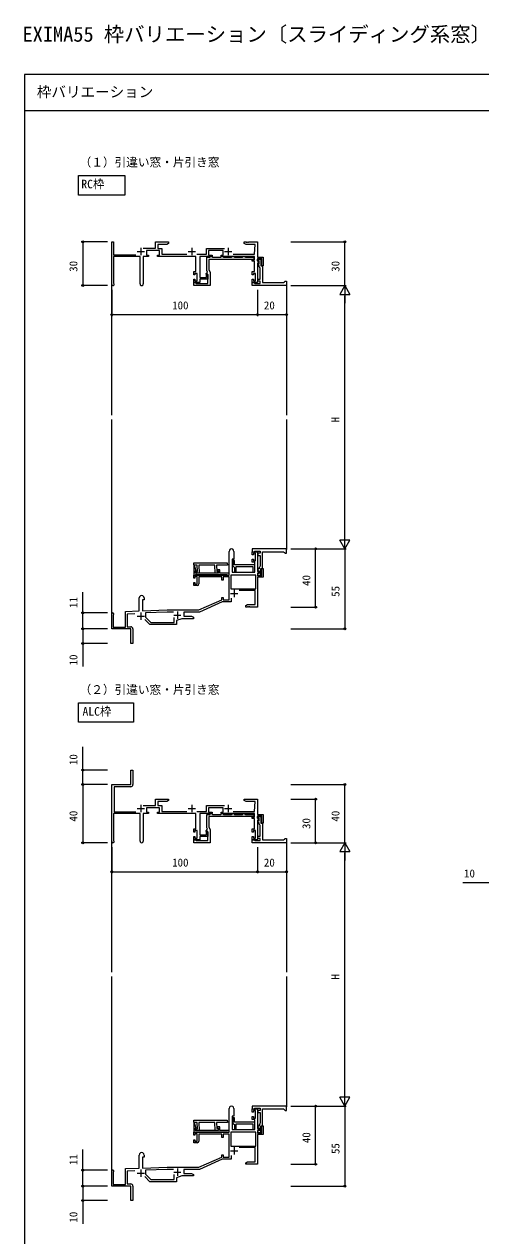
# Model space of a CAD drawing. Units: millimetres, scale not verified. Extents: x -437 to 438, y -681 to 679.
# Drawn here: x -437 to -123, y -154 to 679 of the extents above; entities that cross this region are included whole.
import ezdxf
from ezdxf.enums import TextEntityAlignment as Align

# ---------------------------------------------------------------- set-up
doc = ezdxf.new("R2010")
doc.units = ezdxf.units.MM
doc.header["$LTSCALE"] = 4
for name, color, linetype in [('0-1_USER1', 3, 'Continuous'), ('0-2_YKK_11', 7, 'Continuous'), ('0-3_YKK_12', 2, 'Continuous'), ('0-4_YKK_D', 6, 'Continuous'), ('0-5_YKK_ZWAK', 7, 'Continuous')]:
    doc.layers.add(name, color=color, linetype=linetype)
doc.styles.add('ＭＳ ゴシック', font='')
doc.styles.get('ＭＳ ゴシック').set_extended_font_data('MS Gothic')

msp = doc.modelspace()

# ---------------------------------------------------------------- linework, layer by layer
at = {"layer": '0-1_USER1'}
for points in [[(-399.8, 574.577), (-367.8, 574.577), (-367.8, 561.22), (-399.8, 561.22)], [(-399.8, 212.168), (-361.8, 212.168), (-361.8, 198.81), (-399.8, 198.81)]]:
    msp.add_lwpolyline(points, close=True, dxfattribs=at)
at = {"layer": '0-2_YKK_11'}
for p, q in [((-356.8, 525), (-356.8, 520)), ((-321.8, 525), (-321.8, 520)), ((-296.8, 525), (-296.8, 520)), ((-359.3, 522.5), (-354.3, 522.5)), ((-324.3, 522.5), (-319.3, 522.5)), ((-299.3, 522.5), (-294.3, 522.5)), ((-295.3, 287.3), (-290.3, 287.3)), ((-292.8, 289.8), (-292.8, 284.8)), ((-331.8, 275), (-331.8, 270)), ((-359.3, 271.8), (-354.3, 271.8)), ((-356.8, 274.3), (-356.8, 269.3)), ((-334.3, 272.5), (-329.3, 272.5)), ((-356.8, 142), (-356.8, 137)), ((-321.8, 142), (-321.8, 137)), ((-296.8, 142), (-296.8, 137)), ((-359.3, 139.5), (-354.3, 139.5)), ((-324.3, 139.5), (-319.3, 139.5)), ((-299.3, 139.5), (-294.3, 139.5)), ((-295.3, -95.7), (-290.3, -95.7)), ((-292.8, -93.2), (-292.8, -98.2)), ((-331.8, -108), (-331.8, -113)), ((-359.3, -111.2), (-354.3, -111.2)), ((-356.8, -108.7), (-356.8, -113.7)), ((-334.3, -110.5), (-329.3, -110.5))]:
    msp.add_line(p, q, dxfattribs=at)
for points in [[(-376.8, 499.8), (-376.8, 529), (-375.6, 529), (-375.6, 520.2), (-360.199, 520.2)], [(-355.25, 524.6), (-346.8, 524.6), (-346.8, 529), (-337.8, 529), (-337.8, 528), (-339.012, 527.3), (-345.2, 527.3), (-345.2, 524.5), (-342.5, 524.5), (-342.5, 520.5), (-325.182, 520.5)], [(-293.418, 520.5), (-278.8, 520.5), (-278.4, 527.3), (-284.588, 527.3), (-285.8, 528), (-285.8, 529), (-284.758, 529), (-284.575, 528.88), (-284.025, 528.88), (-283.842, 529), (-283.758, 529), (-283.575, 528.88), (-283.025, 528.88), (-282.842, 529), (-276.8, 529), (-276.8, 518.5), (-272.8, 518.5), (-272.8, 512.5), (-274.22, 512.5), (-274.34, 512.95), (-273.8, 513.262), (-273.8, 517.5), (-276.8, 517.5), (-276.8, 515.9), (-276.5, 515.6), (-276.24, 515.15), (-276.8, 514.18), (-276.8, 501), (-280.4, 501), (-280.4, 503.3), (-279.6, 503.3), (-279.6, 502.2), (-278.1, 502.2), (-278.1, 507.4), (-279.6, 507.4), (-279.6, 506.3), (-280.4, 506.3), (-280.4, 508.6), (-278.8, 508.6), (-278.8, 515.7)], [(-357.4, 500.1), (-357.4, 519), (-375.6, 519), (-375.6, 500.649), (-375.491, 500.417)], [(-351.5, 520), (-351.5, 519), (-355.2, 519), (-355.2, 500.1)], [(-278.8, 515.7), (-280.3, 515.7), (-280.3, 516.7), (-278.8, 516.7), (-278.8, 519), (-301.8, 519), (-301.8, 520), (-300.3, 520), (-300.3, 523), (-310.3, 523), (-310.3, 520), (-307.8, 520), (-307.8, 519), (-316.4, 519), (-316.4, 504.5), (-311.8, 504.5), (-311.8, 506.5), (-310.8, 506.5), (-310.8, 503.3), (-316.4, 503.3), (-316.4, 501), (-320.5, 501), (-320.5, 503.3), (-319.7, 503.3), (-319.7, 502.2), (-318.2, 502.2), (-318.2, 507.4), (-319.7, 507.4), (-319.7, 506.3), (-320.5, 506.3), (-320.5, 508.6), (-319.2, 508.6), (-319.2, 519), (-345.5, 519), (-345.5, 520), (-344, 520), (-344, 523), (-353, 523), (-353, 520), (-351.5, 520)], [(-279.3, 517), (-310.1, 517), (-310.1, 509.7), (-309.3, 508.1), (-309.3, 499), (-320.5, 499), (-320.5, 501), (-319.5, 501), (-319.036, 500.687), (-318.758, 500.5), (-310.8, 500.5), (-310.8, 506.8), (-312.1, 506.8), (-312.1, 507.3), (-311.085, 508.315), (-311.6, 509.346), (-311.6, 518.5), (-309.542, 518.5), (-309.264, 518.687), (-308.8, 519), (-308.3, 519), (-307.836, 518.687), (-307.558, 518.5), (-302.042, 518.5), (-301.764, 518.687), (-301.3, 519), (-300.8, 519), (-300.336, 518.687), (-300.058, 518.5), (-294.542, 518.5), (-294.264, 518.687), (-293.8, 519), (-293.3, 519), (-292.836, 518.687), (-292.558, 518.5), (-287.042, 518.5), (-286.764, 518.687), (-286.3, 519), (-285.8, 519), (-285.336, 518.687)], [(-318.418, 520.5), (-311.8, 520.5), (-311.8, 524.5), (-299.405, 524.5)], [(-285.336, 518.687), (-285.058, 518.5), (-279.3, 518.5), (-279.3, 517)], [(-318.2, 292.8), (-320.5, 292.8), (-320.5, 294.9), (-319.7, 294.9), (-319.7, 293.8), (-318.2, 293.8), (-318.2, 299), (-319.7, 299), (-319.7, 297.9), (-320.5, 297.9), (-320.5, 300), (-296.3, 300), (-296.3, 316.3)], [(-292.9, 316.3), (-292.9, 311), (-294.1, 311), (-294.1, 302), (-278.6, 302), (-278.6, 308.8), (-280.4, 308.8), (-280.4, 310.9), (-279.6, 310.9), (-279.6, 309.8), (-278.1, 309.8), (-278.1, 315), (-279.6, 315), (-279.6, 313.9), (-280.4, 313.9), (-280.4, 316), (-276.8, 316), (-276.8, 302.82), (-276.24, 301.85), (-276.5, 301.4), (-276.8, 301.1), (-276.8, 299.5), (-273.8, 299.5), (-273.8, 303.738), (-274.34, 304.05), (-274.22, 304.5), (-272.8, 304.5), (-272.8, 298.5), (-276.8, 298.5), (-276.8, 278), (-281.842, 278), (-282.025, 278.12), (-282.575, 278.12), (-282.758, 278), (-282.842, 278), (-283.025, 278.12), (-283.575, 278.12), (-283.758, 278), (-284.8, 278), (-284.8, 279)], [(-354.6, 284.3), (-354.6, 283), (-355.8, 283), (-355.8, 275.409), (-338.864, 276), (-317, 276), (-301.3, 283), (-301.3, 284.5), (-300.3, 284.5), (-300.3, 283), (-296.3, 283), (-296.3, 298.8), (-300.3, 298.8), (-300.3, 296.5), (-301.3, 296.5), (-301.3, 298.8), (-317, 298.8), (-317, 294)], [(-375.68, 272.74), (-375.8, 272.5), (-375.8, 264.2), (-367.5, 264.2), (-367.5, 275), (-358, 275.332), (-358, 284.3)], [(-294.8, 284.027), (-294.8, 281.5), (-300.981, 281.5), (-316.681, 274.5), (-327.3, 274.5), (-327.3, 271.7), (-322.012, 271.7), (-320.8, 271), (-320.8, 270), (-328.8, 270), (-332.4, 268.69), (-332.4, 266), (-350.6, 266), (-354.154, 269.554)], [(-284.8, 279), (-283.588, 279.7), (-278.3, 279.7), (-278.3, 289.5), (-289.309, 289.5)], [(-362.3, 263), (-362.3, 253), (-363.8, 253), (-363.8, 257.542), (-363.68, 257.725), (-363.68, 258.275), (-363.8, 258.458), (-363.8, 263), (-376.8, 263), (-376.8, 273.3)], [(-360.988, 273.426), (-366.3, 273.241), (-366.3, 264.5), (-363.8, 264.5)], [(-334.399, 274.5), (-338.838, 274.5), (-353.6, 273.984), (-353.6, 271.121), (-349.979, 267.5), (-333.9, 267.5), (-333.9, 270.95)], [(-376.8, 116.8), (-376.8, 156), (-363.8, 156), (-363.8, 166), (-362.3, 166), (-362.3, 156)], [(-363.8, 154.5), (-375.3, 154.5), (-375.3, 137.2), (-360.199, 137.2)], [(-355.25, 141.6), (-346.8, 141.6), (-346.8, 146), (-337.8, 146), (-337.8, 145), (-339.012, 144.3), (-345.2, 144.3), (-345.2, 141.5), (-342.5, 141.5), (-342.5, 137.5), (-325.182, 137.5)], [(-293.418, 137.5), (-278.8, 137.5), (-278.4, 144.3), (-284.588, 144.3), (-285.8, 145), (-285.8, 146), (-284.758, 146), (-284.575, 145.88), (-284.025, 145.88), (-283.842, 146), (-283.758, 146), (-283.575, 145.88), (-283.025, 145.88), (-282.842, 146), (-276.8, 146), (-276.8, 135.5), (-272.8, 135.5), (-272.8, 129.5), (-274.22, 129.5), (-274.34, 129.95), (-273.8, 130.262), (-273.8, 134.5), (-276.8, 134.5), (-276.8, 132.9), (-276.5, 132.6), (-276.24, 132.15), (-276.8, 131.18), (-276.8, 118), (-280.4, 118), (-280.4, 120.3), (-279.6, 120.3), (-279.6, 119.2), (-278.1, 119.2), (-278.1, 124.4), (-279.6, 124.4), (-279.6, 123.3), (-280.4, 123.3), (-280.4, 125.6), (-278.8, 125.6), (-278.8, 132.7)], [(-357.4, 117.1), (-357.4, 136), (-375.6, 136), (-375.6, 117.649), (-375.491, 117.417)], [(-351.5, 137), (-351.5, 136), (-355.2, 136), (-355.2, 117.1)], [(-278.8, 132.7), (-280.3, 132.7), (-280.3, 133.7), (-278.8, 133.7), (-278.8, 136), (-301.8, 136), (-301.8, 137), (-300.3, 137), (-300.3, 140), (-310.3, 140), (-310.3, 137), (-307.8, 137), (-307.8, 136), (-316.4, 136), (-316.4, 121.5), (-311.8, 121.5), (-311.8, 123.5), (-310.8, 123.5), (-310.8, 120.3), (-316.4, 120.3), (-316.4, 118), (-320.5, 118), (-320.5, 120.3), (-319.7, 120.3), (-319.7, 119.2), (-318.2, 119.2), (-318.2, 124.4), (-319.7, 124.4), (-319.7, 123.3), (-320.5, 123.3), (-320.5, 125.6), (-319.2, 125.6), (-319.2, 136), (-345.5, 136), (-345.5, 137), (-344, 137), (-344, 140), (-353, 140), (-353, 137), (-351.5, 137)], [(-279.3, 134), (-310.1, 134), (-310.1, 126.7), (-309.3, 125.1), (-309.3, 116), (-320.5, 116), (-320.5, 118), (-319.5, 118), (-319.036, 117.687), (-318.758, 117.5), (-310.8, 117.5), (-310.8, 123.8), (-312.1, 123.8), (-312.1, 124.3), (-311.085, 125.315), (-311.6, 126.346), (-311.6, 135.5), (-309.542, 135.5), (-309.264, 135.687), (-308.8, 136), (-308.3, 136), (-307.836, 135.687), (-307.558, 135.5), (-302.042, 135.5), (-301.764, 135.687), (-301.3, 136), (-300.8, 136), (-300.336, 135.687), (-300.058, 135.5), (-294.542, 135.5), (-294.264, 135.687), (-293.8, 136), (-293.3, 136), (-292.836, 135.687), (-292.558, 135.5), (-287.042, 135.5), (-286.764, 135.687), (-286.3, 136), (-285.8, 136), (-285.336, 135.687)], [(-318.418, 137.5), (-311.8, 137.5), (-311.8, 141.5), (-299.405, 141.5)], [(-285.336, 135.687), (-285.058, 135.5), (-279.3, 135.5), (-279.3, 134)], [(-318.2, -90.2), (-320.5, -90.2), (-320.5, -88.1), (-319.7, -88.1), (-319.7, -89.2), (-318.2, -89.2), (-318.2, -84), (-319.7, -84), (-319.7, -85.1), (-320.5, -85.1), (-320.5, -83), (-296.3, -83), (-296.3, -66.7)], [(-292.9, -66.7), (-292.9, -72), (-294.1, -72), (-294.1, -81), (-278.6, -81), (-278.6, -74.2), (-280.4, -74.2), (-280.4, -72.1), (-279.6, -72.1), (-279.6, -73.2), (-278.1, -73.2), (-278.1, -68), (-279.6, -68), (-279.6, -69.1), (-280.4, -69.1), (-280.4, -67), (-276.8, -67), (-276.8, -80.18), (-276.24, -81.15), (-276.5, -81.6), (-276.8, -81.9), (-276.8, -83.5), (-273.8, -83.5), (-273.8, -79.262), (-274.34, -78.95), (-274.22, -78.5), (-272.8, -78.5), (-272.8, -84.5), (-276.8, -84.5), (-276.8, -105), (-281.842, -105), (-282.025, -104.88), (-282.575, -104.88), (-282.758, -105), (-282.842, -105), (-283.025, -104.88), (-283.575, -104.88), (-283.758, -105), (-284.8, -105), (-284.8, -104)], [(-354.6, -98.7), (-354.6, -100), (-355.8, -100), (-355.8, -107.591), (-338.864, -107), (-317, -107), (-301.3, -100), (-301.3, -98.5), (-300.3, -98.5), (-300.3, -100), (-296.3, -100), (-296.3, -84.2), (-300.3, -84.2), (-300.3, -86.5), (-301.3, -86.5), (-301.3, -84.2), (-317, -84.2), (-317, -89)], [(-375.68, -110.26), (-375.8, -110.5), (-375.8, -118.8), (-367.5, -118.8), (-367.5, -108), (-358, -107.668), (-358, -98.7)], [(-294.8, -98.973), (-294.8, -101.5), (-300.981, -101.5), (-316.681, -108.5), (-327.3, -108.5), (-327.3, -111.3), (-322.012, -111.3), (-320.8, -112), (-320.8, -113), (-328.8, -113), (-332.4, -114.31), (-332.4, -117), (-350.6, -117), (-354.154, -113.446)], [(-284.8, -104), (-283.588, -103.3), (-278.3, -103.3), (-278.3, -93.5), (-289.309, -93.5)], [(-362.3, -120), (-362.3, -130), (-363.8, -130), (-363.8, -125.458), (-363.68, -125.275), (-363.68, -124.725), (-363.8, -124.542), (-363.8, -120), (-376.8, -120), (-376.8, -109.7)], [(-360.988, -109.574), (-366.3, -109.759), (-366.3, -118.5), (-363.8, -118.5)], [(-334.399, -108.5), (-338.838, -108.5), (-353.6, -109.016), (-353.6, -111.879), (-349.979, -115.5), (-333.9, -115.5), (-333.9, -112.05)]]:
    msp.add_lwpolyline(points, dxfattribs=at)
for points in [[(-256.8, 499), (-280.4, 499), (-280.4, 501), (-279.196, 501), (-278.9, 500.75), (-278.604, 500.5), (-274.8, 500.5), (-274.8, 502), (-276.6, 502), (-276.6, 503.5), (-274.8, 503.5), (-274.8, 510.818), (-275.2, 511.308), (-275.6, 511.797), (-275.6, 512.8), (-276.5, 512.8), (-276.5, 514), (-275.6, 514), (-275.6, 515.9), (-276.8, 515.9), (-276.8, 517.1), (-274.4, 517.1), (-274.4, 512.5), (-273.3, 512.5), (-273.3, 501), (-258.8, 501), (-258.3, 501.5), (-257.8, 502), (-256.8, 502)], [(-256.8, 318), (-280.4, 318), (-280.4, 316), (-279.196, 316), (-278.9, 316.25), (-278.604, 316.5), (-274.8, 316.5), (-274.8, 315), (-276.6, 315), (-276.6, 313.5), (-274.8, 313.5), (-274.8, 306.182), (-275.2, 305.692), (-275.6, 305.203), (-275.6, 304.2), (-276.5, 304.2), (-276.5, 303), (-275.6, 303), (-275.6, 301.1), (-276.8, 301.1), (-276.8, 299.9), (-274.4, 299.9), (-274.4, 304.5), (-273.3, 304.5), (-273.3, 316), (-258.8, 316), (-258.3, 315.5), (-257.8, 315), (-256.8, 315)], [(-320.526, 308.3), (-297.495, 308.3), (-297.416, 306.8), (-304.926, 306.8), (-304.702, 302.515), (-303.703, 302.567), (-303.64, 301.369), (-305.837, 301.254), (-306.128, 306.8), (-317.043, 306.8), (-316.754, 301.282), (-318.675, 301.182), (-319.529, 301.95), (-319.389, 302.346), (-318.015, 302.418), (-318.245, 306.8), (-320.448, 306.8)], [(-278.65, 307), (-292.45, 307), (-292.45, 310), (-293.65, 310), (-293.65, 306.3), (-293.15, 305.8), (-292.65, 305.3), (-292.65, 302), (-291.45, 302), (-291.45, 305.8), (-279.85, 305.8), (-279.85, 302), (-278.65, 302)], [(-319.2, 300.3), (-297.6, 300.3), (-297.3, 300), (-296.3, 300), (-296.3, 301.2), (-302.6, 301.2), (-302.6, 303.7), (-304.3, 303.7), (-304.3, 302.8), (-303.5, 302.8), (-303.5, 301.2), (-319.6, 301.2), (-319.6, 302.8), (-318.779, 302.8), (-319.999, 306.338), (-320.5, 306.254), (-320.5, 300), (-319.5, 300)], [(-295.1, 290.5), (-277.8, 290.5), (-277.8, 300), (-295.1, 300)], [(-256.8, 116), (-280.4, 116), (-280.4, 118), (-279.196, 118), (-278.9, 117.75), (-278.604, 117.5), (-274.8, 117.5), (-274.8, 119), (-276.6, 119), (-276.6, 120.5), (-274.8, 120.5), (-274.8, 127.818), (-275.2, 128.308), (-275.6, 128.797), (-275.6, 129.8), (-276.5, 129.8), (-276.5, 131), (-275.6, 131), (-275.6, 132.9), (-276.8, 132.9), (-276.8, 134.1), (-274.4, 134.1), (-274.4, 129.5), (-273.3, 129.5), (-273.3, 118), (-258.8, 118), (-258.3, 118.5), (-257.8, 119), (-256.8, 119)], [(-256.8, -65), (-280.4, -65), (-280.4, -67), (-279.196, -67), (-278.9, -66.75), (-278.604, -66.5), (-274.8, -66.5), (-274.8, -68), (-276.6, -68), (-276.6, -69.5), (-274.8, -69.5), (-274.8, -76.818), (-275.2, -77.308), (-275.6, -77.797), (-275.6, -78.8), (-276.5, -78.8), (-276.5, -80), (-275.6, -80), (-275.6, -81.9), (-276.8, -81.9), (-276.8, -83.1), (-274.4, -83.1), (-274.4, -78.5), (-273.3, -78.5), (-273.3, -67), (-258.8, -67), (-258.3, -67.5), (-257.8, -68), (-256.8, -68)], [(-320.526, -74.7), (-297.495, -74.7), (-297.416, -76.2), (-304.926, -76.2), (-304.702, -80.485), (-303.703, -80.433), (-303.64, -81.631), (-305.837, -81.746), (-306.128, -76.2), (-317.043, -76.2), (-316.754, -81.718), (-318.675, -81.818), (-319.529, -81.05), (-319.389, -80.654), (-318.015, -80.582), (-318.245, -76.2), (-320.448, -76.2)], [(-278.65, -76), (-292.45, -76), (-292.45, -73), (-293.65, -73), (-293.65, -76.7), (-293.15, -77.2), (-292.65, -77.7), (-292.65, -81), (-291.45, -81), (-291.45, -77.2), (-279.85, -77.2), (-279.85, -81), (-278.65, -81)], [(-319.2, -82.7), (-297.6, -82.7), (-297.3, -83), (-296.3, -83), (-296.3, -81.8), (-302.6, -81.8), (-302.6, -79.3), (-304.3, -79.3), (-304.3, -80.2), (-303.5, -80.2), (-303.5, -81.8), (-319.6, -81.8), (-319.6, -80.2), (-318.779, -80.2), (-319.999, -76.662), (-320.5, -76.746), (-320.5, -83), (-319.5, -83)], [(-295.1, -92.5), (-277.8, -92.5), (-277.8, -83), (-295.1, -83)]]:
    msp.add_lwpolyline(points, close=True, dxfattribs=at)
for centre, radius, start, end in [((-376, 499.8), 0.8, 179.99998, 50.47879), ((-356.3, 500.1), 1.1, 179.99999, 0.00001), ((-294.6, 316.3), 1.7, 359.99999, 180.00001), ((-318.2, 294), 1.2, 270.00001, 359.99999), ((-356.3, 284.3), 1.7, 359.99999, 180.00001), ((-376.1, 273.3), 0.7, 306.86989, 180), ((-363.8, 263), 1.5, 0.00001, 89.99999), ((-363.8, 156), 1.5, 270.00001, 359.99999), ((-376, 116.8), 0.8, 179.99998, 50.47879), ((-356.3, 117.1), 1.1, 179.99999, 0.00001), ((-294.6, -66.7), 1.7, 359.99999, 180.00001), ((-318.2, -89), 1.2, 270.00001, 359.99999), ((-356.3, -98.7), 1.7, 359.99999, 180.00001), ((-376.1, -109.7), 0.7, 306.86989, 180), ((-363.8, -120), 1.5, 0.00001, 89.99999)]:
    msp.add_arc(centre, radius, start, end, dxfattribs=at)
at = {"layer": '0-3_YKK_12'}
for p, q in [((-376.8, 410), (-376.8, 499.8)), ((-256.8, 499.5), (-256.8, 410)), ((-376.8, 273.3), (-376.8, 407)), ((-256.8, 407), (-256.8, 317.5)), ((-376.8, 27), (-376.8, 116.8)), ((-256.8, 116.5), (-256.8, 27)), ((-376.8, -109.7), (-376.8, 24)), ((-256.8, 24), (-256.8, -65.5))]:
    msp.add_line(p, q, dxfattribs=at)
at = {"layer": '0-4_YKK_D'}
for p, q in [((-379.8, 529), (-397.8, 529)), ((-396.8, 529), (-396.8, 499)), ((-253.8, 529), (-215.8, 529)), ((-216.8, 499), (-216.8, 529)), ((-379.8, 499), (-397.8, 499)), ((-376.8, 496), (-376.8, 478)), ((-276.8, 496), (-276.8, 478)), ((-276.8, 496), (-276.8, 478)), ((-256.8, 496), (-256.8, 478)), ((-253.8, 499), (-215.8, 499)), ((-253.8, 499), (-215.8, 499)), ((-216.8, 499), (-220.3, 492.938)), ((-220.3, 492.938), (-213.3, 492.938)), ((-216.8, 499), (-213.3, 492.938)), ((-216.8, 499), (-216.8, 486.876)), ((-216.8, 325), (-216.8, 492)), ((-376.8, 479), (-276.8, 479)), ((-276.8, 479), (-256.8, 479)), ((-216.8, 318), (-216.8, 330.124)), ((-253.8, 318), (-215.8, 318)), ((-253.8, 318), (-215.8, 318)), ((-253.8, 318), (-235.8, 318)), ((-236.8, 278), (-236.8, 318)), ((-216.8, 318), (-220.3, 324.062)), ((-213.3, 324.062), (-220.3, 324.062)), ((-216.8, 318), (-213.3, 324.062)), ((-216.8, 318), (-216.8, 263)), ((-253.8, 278), (-235.8, 278)), ((-379.8, 274), (-397.8, 274)), ((-379.8, 263), (-397.8, 263)), ((-379.8, 263), (-397.8, 263)), ((-253.8, 263), (-215.8, 263)), ((-379.8, 253), (-397.8, 253)), ((-379.8, 166), (-397.8, 166)), ((-379.8, 156), (-397.8, 156)), ((-379.8, 156), (-397.8, 156)), ((-396.8, 156), (-396.8, 116)), ((-253.8, 156), (-215.8, 156)), ((-216.8, 116), (-216.8, 156)), ((-253.8, 146), (-235.8, 146)), ((-236.8, 116), (-236.8, 146)), ((-379.8, 116), (-397.8, 116)), ((-376.8, 113), (-376.8, 95)), ((-276.8, 113), (-276.8, 95)), ((-276.8, 113), (-276.8, 95)), ((-256.8, 113), (-256.8, 95)), ((-253.8, 116), (-215.8, 116)), ((-253.8, 116), (-215.8, 116)), ((-253.8, 116), (-235.8, 116)), ((-216.8, 116), (-220.3, 109.938)), ((-220.3, 109.938), (-213.3, 109.938)), ((-216.8, 116), (-213.3, 109.938)), ((-216.8, 116), (-216.8, 103.876)), ((-216.8, -58), (-216.8, 109)), ((-376.8, 96), (-276.8, 96)), ((-276.8, 96), (-256.8, 96)), ((-216.8, -65), (-216.8, -52.876)), ((-253.8, -65), (-215.8, -65)), ((-253.8, -65), (-215.8, -65)), ((-253.8, -65), (-235.8, -65)), ((-236.8, -105), (-236.8, -65)), ((-216.8, -65), (-220.3, -58.938)), ((-213.3, -58.938), (-220.3, -58.938)), ((-216.8, -65), (-213.3, -58.938)), ((-216.8, -65), (-216.8, -120)), ((-253.8, -105), (-235.8, -105)), ((-379.8, -109), (-397.8, -109)), ((-379.8, -120), (-397.8, -120)), ((-379.8, -120), (-397.8, -120)), ((-253.8, -120), (-215.8, -120)), ((-379.8, -130), (-397.8, -130))]:
    msp.add_line(p, q, dxfattribs=at)
for points in [[(-396.8, 263), (-396.8, 274), (-396.8, 288.263)], [(-396.8, 263), (-396.8, 253), (-396.8, 237.075)], [(-396.8, 156), (-396.8, 166), (-396.8, 181.925)], [(-109.8, 88.5), (-119.8, 88.5), (-135.725, 88.5)], [(-396.8, -120), (-396.8, -109), (-396.8, -94.737)], [(-396.8, -120), (-396.8, -130), (-396.8, -145.925)]]:
    msp.add_lwpolyline(points, dxfattribs=at)
for centre in [(-396.8, 529), (-216.8, 529), (-396.8, 499), (-376.8, 479), (-276.8, 479), (-276.8, 479), (-256.8, 479), (-236.8, 318), (-236.8, 278), (-396.8, 274), (-396.8, 263), (-396.8, 263), (-216.8, 263), (-396.8, 253), (-396.8, 166), (-396.8, 156), (-396.8, 156), (-216.8, 156), (-236.8, 146), (-396.8, 116), (-236.8, 116), (-376.8, 96), (-276.8, 96), (-276.8, 96), (-256.8, 96), (-236.8, -65), (-236.8, -105), (-396.8, -109), (-396.8, -120), (-396.8, -120), (-216.8, -120), (-396.8, -130)]:
    msp.add_circle(centre, 0.637, dxfattribs=at)
at = {"layer": '0-5_YKK_ZWAK'}
for p, q in [((-436.8, 644), (-436.8, -681)), ((438.2, 644), (-436.8, 644)), ((438.2, 619), (-436.8, 619))]:
    msp.add_line(p, q, dxfattribs=at)

# ---------------------------------------------------------------- texts
at = {"layer": '0-1_USER1', "style": 'ＭＳ ゴシック'}
for s, height, p in [('EXIMA55 枠バリエーション〔スライディング系窓〕', 10.26, (-438.149, 663.54)), ('枠バリエーション', 7.331, (-428.311, 626.273)), ('（１）引違い窓・片引き窓', 5.865, (-398.891, 579.045)), ('RC枠\u3000', 5.865, (-397.755, 564.091)), ('（２）引違い窓・片引き窓', 5.865, (-398.891, 216.545)), ('ALC枠\u3000', 5.865, (-396.936, 201.591))]:
    msp.add_text(s, height=height, dxfattribs=at).set_placement(p, align=Align.BOTTOM_LEFT)
at = {"layer": '0-4_YKK_D', "style": 'ＭＳ ゴシック'}
for s, p in [('30', (-398.8, 508.46)), ('30', (-218.8, 508.46)), ('H', (-218.8, 405.006)), ('40', (-238.8, 292.545)), ('55', (-218.8, 285.045)), ('11', (-398.8, 277.399)), ('10', (-398.8, 237.924)), ('10', (-398.8, 169.399)), ('40', (-398.8, 130.545)), ('40', (-218.8, 130.545)), ('30', (-238.8, 125.46)), ('H', (-218.8, 22.006)), ('40', (-238.8, -90.455)), ('55', (-218.8, -97.955)), ('11', (-398.8, -105.601)), ('10', (-398.8, -145.076))]:
    msp.add_text(s, height=5.499, rotation=90, dxfattribs=at).set_placement(p, align=Align.BOTTOM_LEFT)
for s, p in [('100', (-335.365, 481)), ('20', (-272.34, 481)), ('100', (-335.365, 98)), ('20', (-272.34, 98)), ('10', (-134.876, 90.5))]:
    msp.add_text(s, height=5.499, dxfattribs=at).set_placement(p, align=Align.BOTTOM_LEFT)

doc.saveas('drawing.dxf')
